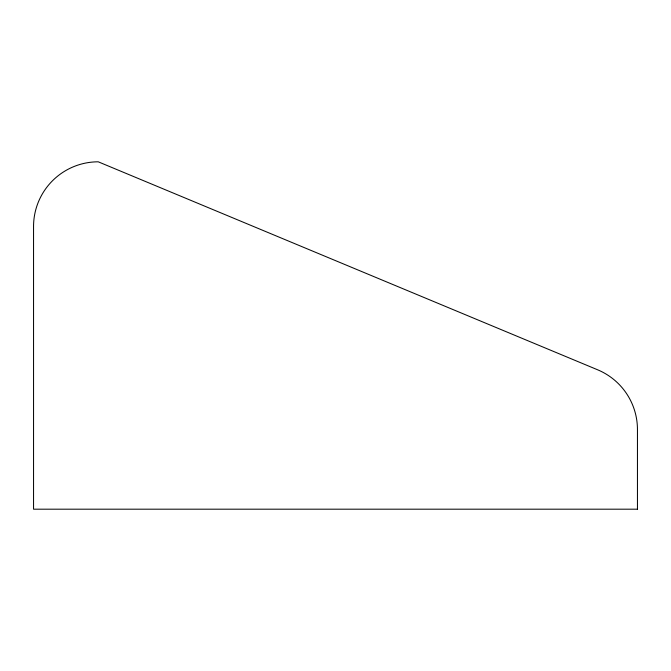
<?xml version="1.0" encoding="UTF-8"?>
<svg xmlns="http://www.w3.org/2000/svg" width="671" height="671" viewBox="0 0 671 671"><rect width="100%" height="100%" fill="white"/><g stroke="black" fill="none" stroke-linecap="round" stroke-linejoin="round"><path stroke-width="1.01" d="M637.45 509.188L33.55 509.188L33.55 226.513A64.701 64.701 0 0 1 98.251 161.812L597.626 369.796A64.701 64.701 0 0 1 637.45 429.524L637.45 509.188"/></g></svg>
